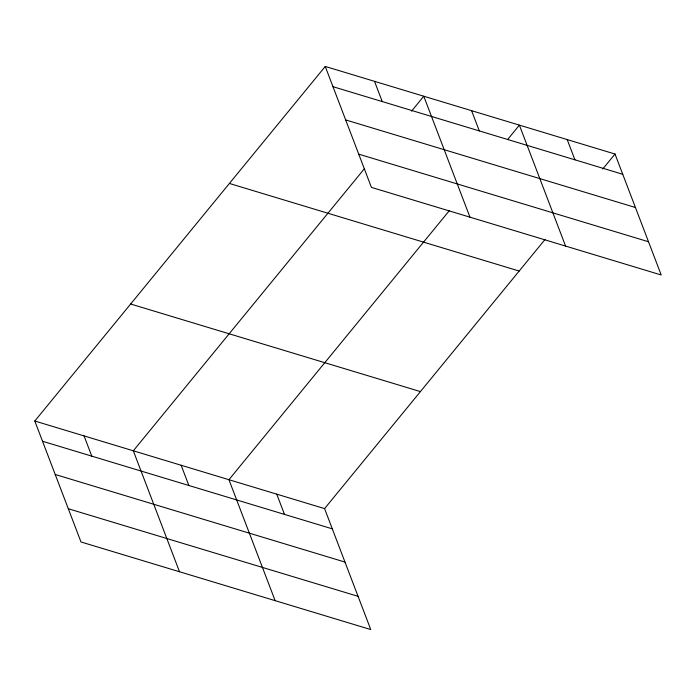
<?xml version="1.0" encoding="UTF-8"?>
<svg xmlns="http://www.w3.org/2000/svg" width="696" height="696" viewBox="0 0 696 696"><rect width="100%" height="100%" fill="white"/><g stroke="black" fill="none" stroke-linecap="round" stroke-linejoin="round"><path stroke-width="1.04" d="M34.8 421.019L324.571 508.611L370.75 629.558L80.988 541.966L34.8 421.019L325.25 66.442L615.012 154.034L661.2 274.981L371.429 187.389L325.25 66.442M364.626 168.423L133.319 450.799L179.507 571.747M411.536 111.16L423.768 96.222L469.957 217.169M449.372 210.601L228.94 479.709L275.129 600.648M507.836 139.235L519.39 125.132L565.578 246.071M324.571 508.611L545.003 239.511M602.779 168.971L615.012 154.034M332.975 86.678L622.746 174.27M345.668 119.912L635.431 207.504M358.745 154.155L648.507 241.747M229.402 183.457L519.164 271.04M130.648 304.013L420.419 391.596M42.526 441.255L332.296 528.847M55.219 474.489L344.99 562.081M68.295 508.733L358.057 596.324M567.205 139.583L574.931 159.819M471.583 110.681L479.309 130.909M374.509 81.336L382.235 101.573M276.756 494.16L284.481 514.396M181.134 465.25L188.86 485.486M84.059 435.913L91.785 456.15"/></g></svg>
